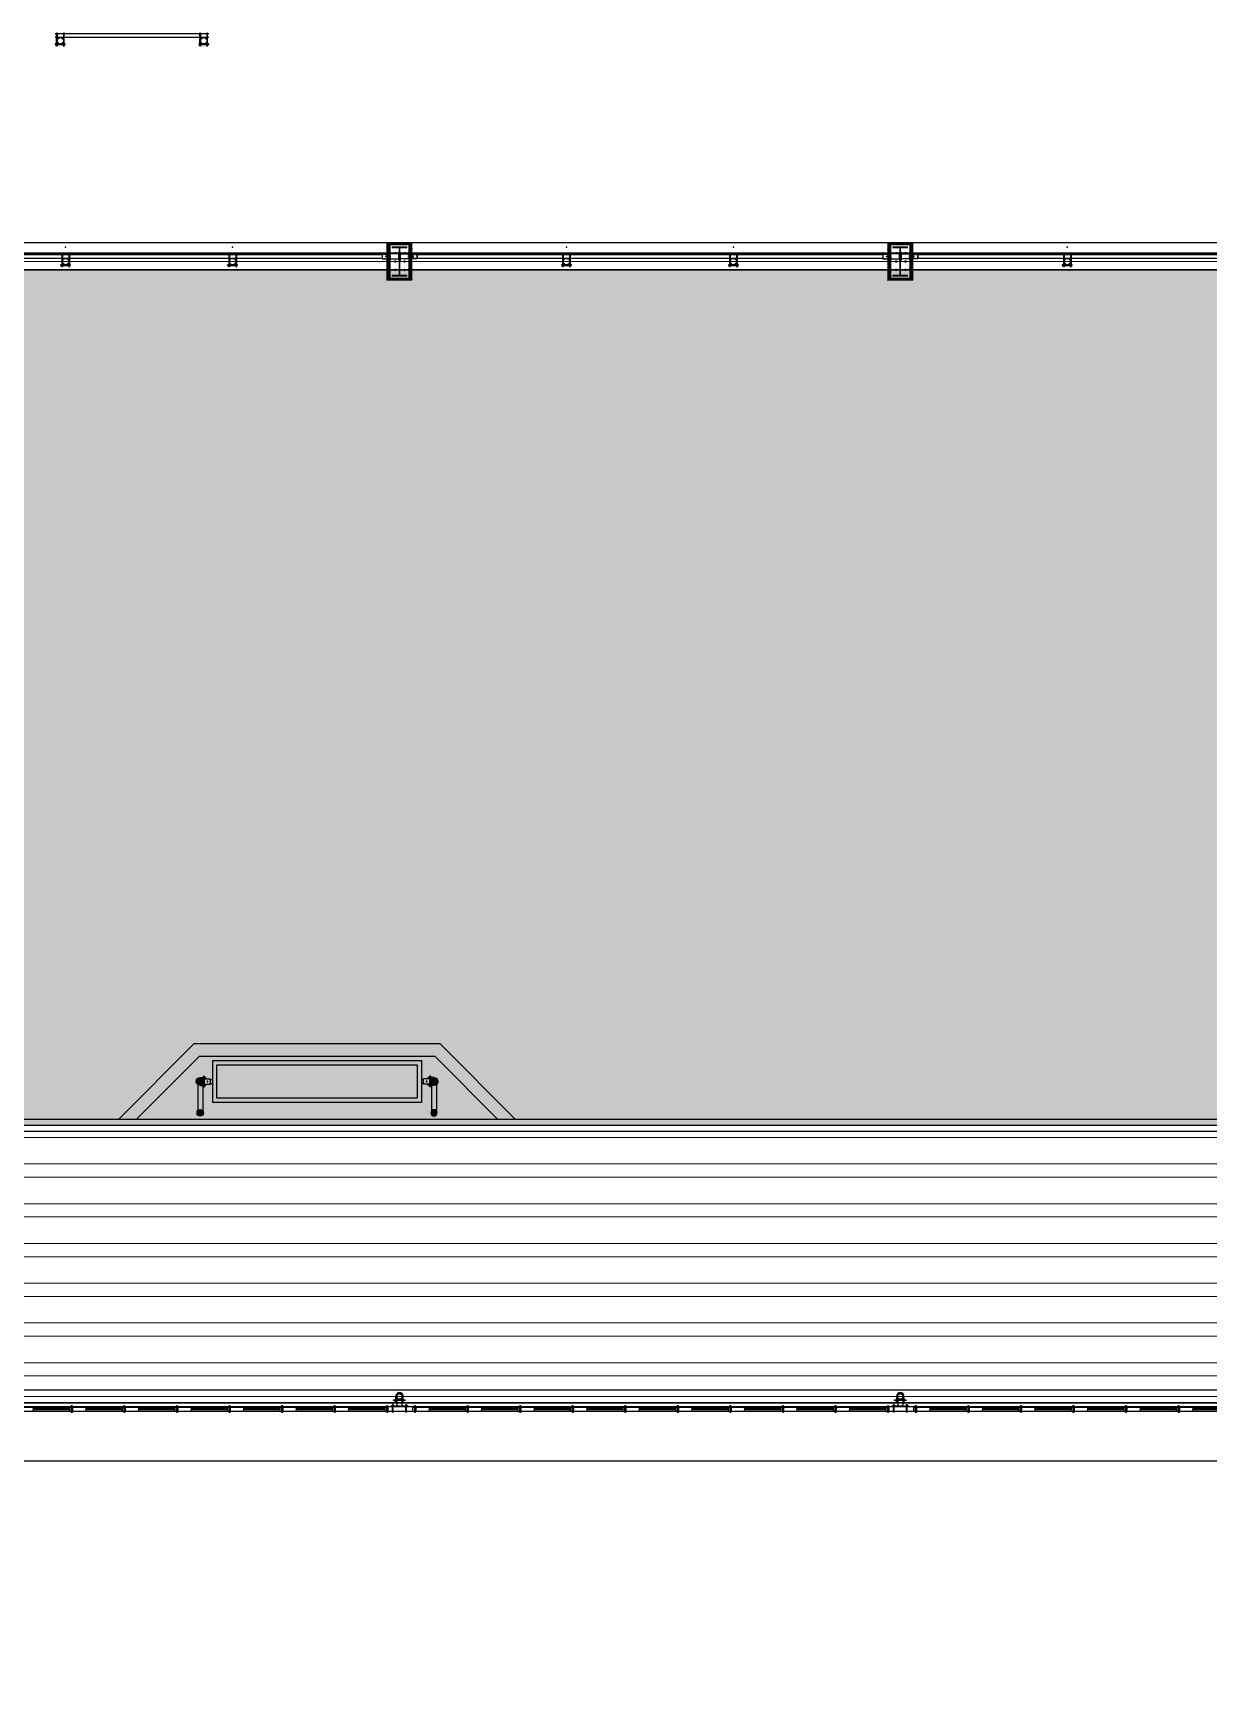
# Model space of a CAD drawing. Header units: millimetres. Extents: x -61993 to 642891, y -429158 to 50967.
# Drawn here: x 350720 to 364798, y -145970 to -126245 of the extents above; entities that cross this region are included whole.
import ezdxf

# ---------------------------------------------------------------- set-up
doc = ezdxf.new("R2010")
doc.units = ezdxf.units.MM
doc.linetypes.add('ACAD_ISO03W100', pattern=[30, 12, -18])
doc.linetypes.add('CENTER', pattern=[50.8, 31.75, -6.35, 6.35, -6.35])
for name, color, linetype, lineweight in [('0.00', 252, 'Continuous', 0), ('0.05', 40, 'Continuous', 5), ('0.09', 172, 'Continuous', 9), ('AS', 10, 'Continuous', 0), ('HATCH', 251, 'Continuous', 0), ('WF 300 X 150', 43, 'Continuous', 0)]:
    doc.layers.add(name, color=color, linetype=linetype, lineweight=lineweight)
for name, color, linetype in [('headlock', 30, 'Continuous'), ('KERB', 130, 'Continuous'), ('Pipa Galv', 1, 'Continuous'), ('Railing', 7, 'Continuous')]:
    doc.layers.add(name, color=color, linetype=linetype)
pattern_1 = [(45, (1363.141, -798.975), (-8.838835, 8.838835), []), (45, (1371.98, -798.975), (-8.838835, 8.838835), [15.625, -3.125, 0, -3.125])]

# ---------------------------------------------------------------- blocks, each defined once
blk = doc.blocks.new('A$C085D16B7')
at = {"layer": '0.00', "ltscale": 0.5}
h = blk.add_hatch(dxfattribs=at)
h.set_pattern_fill('ANSI35', color=256, scale=50, style=0)
h.set_pattern_definition(pattern_1)
h.paths.add_polyline_path([(450, 288), (0, 288), (25, 250), (425, 250)])
h.paths.add_polyline_path([(425, 25), (25, 25), (0, -12), (450, -12)])
h = blk.add_hatch(dxfattribs=at)
h.set_pattern_fill('ANSI35', color=256, scale=50, style=0)
h.set_pattern_definition([(135, (-913.16, -798.975), (8.83883, 8.83883), []), (135, (-921.999, -798.975), (8.83883, 8.83883), [15.625, -3.125, 0, -3.125])])
h.paths.add_polyline_path([(0, 288), (25, 250), (25, 25), (0, -12)])
at = {"layer": '0.00'}
h = blk.add_hatch(dxfattribs=at)
h.set_pattern_fill('ANSI31', color=256, scale=30, angle=-90, style=0)
h.set_pattern_definition([(315, (619428.904, -11494.7824), (2.65165043, 2.65165043), [])])
edge = h.paths.add_edge_path()
edge.add_line((389, 225), (400, 225))
edge.add_line((400, 225), (400, 50))
edge.add_line((400, 50), (389, 50))
edge.add_line((389, 50), (389, 129))
edge.add_arc((384, 129), 5, 0, 90)
edge.add_line((384, 134), (66, 134))
edge.add_arc((66, 129), 5, 90, 180)
edge.add_line((61, 129), (61, 50))
edge.add_line((61, 50), (50, 50))
edge.add_line((50, 50), (50, 225))
edge.add_line((50, 225), (61, 225))
edge.add_line((61, 225), (61, 146))
edge.add_arc((66, 146), 5, 180, 270)
edge.add_line((66, 141), (384, 141))
edge.add_arc((384, 146), 5, -90, 0)
edge.add_line((389, 146), (389, 225))
at = {"layer": '0.00', "ltscale": 0.5}
h = blk.add_hatch(dxfattribs=at)
h.set_pattern_fill('ANSI35', color=256, scale=50, style=0)
h.set_pattern_definition(pattern_1)
h.paths.add_polyline_path([(450, 288), (425, 250), (425, 25), (450, -12)])
at = {"layer": '0.05', "ltscale": 0.5}
for points in [[(0, 288), (25, 250)], [(425, 250), (450, 288)], [(25, 25), (0, -12)], [(425, 25), (450, -12)]]:
    blk.add_lwpolyline(points, dxfattribs=at)
blk.add_lwpolyline([(0, -12), (450, -12), (450, 288), (0, 288)], close=True, dxfattribs=at)
at = {"layer": '0.05'}
blk.add_lwpolyline([(25, 250), (25, 25), (425, 25), (425, 250)], close=True, dxfattribs=at)
at = {"layer": '0.09'}
blk.add_lwpolyline([(389, 225), (400, 225), (400, 50), (389, 50), (389, 129, 0.414214), (384, 134), (66, 134, 0.414214), (61, 129), (61, 50), (50, 50), (50, 225), (61, 225), (61, 146, 0.414214), (66, 141), (384, 141, 0.414214), (389, 146)], format="xyb", close=True, dxfattribs=at)
at = {"layer": 'WF 300 X 150'}
for p, q in [((113, 200), (137, 200)), ((125, 212), (125, 188)), ((237, 200), (213, 200)), ((225, 212), (225, 188)), ((337, 200), (313, 200)), ((325, 212), (325, 188)), ((113, 88), (137, 88)), ((125, 76), (125, 99)), ((237, 88), (213, 88)), ((225, 76), (225, 99)), ((337, 88), (313, 88)), ((325, 76), (325, 99))]:
    blk.add_line(p, q, dxfattribs=at)
for centre in [(125, 200), (225, 200), (325, 200), (125, 88), (225, 88), (325, 88)]:
    blk.add_circle(centre, 9.55, dxfattribs=at)
blk = doc.blocks.new('*U91')
at = {"layer": '0.05', "ltscale": 0.5, "rotation": 89.99999999999999}
blk.add_blockref('A$C085D16B7', (138, -225), dxfattribs=at)
blk = doc.blocks.new('*U92')
at = {"color": 0, "linetype": 'ByBlock', "lineweight": -2, "transparency": 16777216}
for p in [(114000, 32700), (120000, 32700)]:
    blk.add_blockref('*U91', p, dxfattribs=at)
blk = doc.blocks.new('Headlock Post')
at = {"color": 42}
for p, q in [((-87, 105), (-87, 113)), ((-87, 105), (-71, 105)), ((-84, 105), (-84, 113)), ((-83, 185), (-83, 121)), ((-83, 97), (-83, 105)), ((-75, 97), (-83, 97)), ((-75, 185), (-75, 121)), ((-75, 105), (-75, 97)), ((-74, 105), (-74, 113)), ((-71, 105), (-71, 113)), ((-50, 54), (-50, 46)), ((-50, 54), (-34, 54)), ((-47, 54), (-47, 46)), ((-46, 62), (-46, 54)), ((-38, 62), (-46, 62)), ((-38, 54), (-38, 62)), ((-37, 54), (-37, 46)), ((-34, 54), (-34, 46)), ((34, 54), (34, 46)), ((50, 54), (34, 54)), ((37, 54), (37, 46)), ((38, 54), (38, 62)), ((38, 62), (46, 62)), ((46, 62), (46, 54)), ((47, 54), (47, 46)), ((50, 54), (50, 46)), ((71, 105), (71, 113)), ((87, 105), (71, 105)), ((74, 105), (74, 113)), ((75, 185), (75, 121)), ((75, 105), (75, 97)), ((75, 97), (83, 97)), ((83, 185), (83, 121)), ((83, 97), (83, 105)), ((84, 105), (84, 113)), ((87, 105), (87, 113))]:
    blk.add_line(p, q, dxfattribs=at)
at = {"color": 42, "linetype": 'ACAD_ISO03W100', "ltscale": 0.01}
for p, q in [((-83, 113), (-83, 121)), ((-75, 113), (-75, 121)), ((75, 113), (75, 121)), ((83, 113), (83, 121))]:
    blk.add_line(p, q, dxfattribs=at)
at = {"color": 6}
for points in [[(-99, 113), (-99, 121), (99, 121), (99, 113)], [(-70, 38), (-70, 46), (70, 46), (70, 38)]]:
    blk.add_lwpolyline(points, close=True, dxfattribs=at)
at = {"color": 42}
for points in [[(-46, 38), (-46, 0, 0.999992), (46, 0), (46, 38)], [(-38, 38), (-38, 0, 1), (38, 0), (38, 38)]]:
    blk.add_lwpolyline(points, format="xyb", dxfattribs=at)
for centre in [(-79, 185), (79, 185)]:
    blk.add_arc(centre, 4, 0, 180, dxfattribs=at)
at = {"layer": 'Pipa Galv'}
for p, q in [((-30, 75), (-30, 113)), ((-30, 46), (-30, 113)), ((30, 75), (30, 113)), ((30, 46), (30, 113))]:
    blk.add_line(p, q, dxfattribs=at)
for radius in [38.1, 32]:
    blk.add_circle((0, 0), radius, dxfattribs=at)
blk = doc.blocks.new('headlockpart')
at = {"layer": 'headlock'}
for p, q in [((30, 68), (0, 68)), ((0, 63), (0, 68)), ((1303, 63), (0, 63)), ((0, 10), (0, 15)), ((1303, 15), (0, 15)), ((30, 10), (0, 10)), ((7, 70), (6, 69)), ((8, 8), (6, 9)), ((8, 70), (7, 70)), ((23, 68), (7, 68)), ((7, 15), (7, 63)), ((23, 63), (7, 63)), ((23, 15), (7, 15)), ((7, 10), (23, 10)), ((8, 76), (8, 76)), ((8, 70), (8, 76)), ((8, 76), (8, 76)), ((21, 76), (8, 76)), ((15, 70), (8, 70)), ((8, 8), (8, 2)), ((8, 2), (8, 2)), ((9, 2), (8, 2)), ((9, 2), (21, 2)), ((15, 70), (15, 76)), ((21, 70), (15, 70)), ((15, 8), (15, 2)), ((21, 76), (21, 76)), ((21, 2), (21, 2)), ((21, 70), (21, 76)), ((21, 76), (21, 76)), ((23, 70), (21, 70)), ((21, 8), (24, 9)), ((21, 8), (21, 2)), ((21, 2), (21, 2)), ((23, 70), (24, 69)), ((23, 15), (23, 63)), ((30, 63), (30, 68)), ((30, 10), (30, 15)), ((43, 15), (43, 63)), ((43, 47), (477, 47)), ((477, 31), (43, 31)), ((84, 31), (405, 31)), ((637, 63), (489, 63)), ((489, 16), (637, 16)), ((533, 15), (518, 15)), ((533, 15), (518, 15)), ((660, 68), (630, 68)), ((630, 63), (630, 68)), ((630, 10), (630, 15)), ((660, 10), (630, 10)), ((1160, 15), (635, 15)), ((637, 70), (636, 69)), ((653, 68), (636, 68)), ((636, 10), (653, 10)), ((638, 8), (636, 9)), ((638, 70), (637, 70)), ((637, 15), (637, 63)), ((653, 63), (637, 63)), ((653, 15), (637, 15)), ((638, 76), (638, 76)), ((638, 70), (638, 76)), ((638, 76), (638, 76)), ((651, 76), (638, 76)), ((645, 70), (638, 70)), ((638, 8), (638, 2)), ((638, 2), (638, 2)), ((639, 2), (638, 2)), ((639, 2), (651, 2)), ((645, 70), (645, 76)), ((651, 70), (645, 70)), ((645, 8), (645, 2)), ((651, 70), (651, 76)), ((651, 76), (651, 76)), ((651, 76), (651, 76)), ((652, 70), (651, 70)), ((651, 8), (653, 9)), ((651, 8), (651, 2)), ((651, 2), (651, 2)), ((651, 2), (651, 2)), ((652, 70), (653, 69)), ((653, 15), (653, 63)), ((660, 63), (660, 68)), ((660, 10), (660, 15)), ((673, 15), (673, 63)), ((673, 47), (1106, 47)), ((673, 31), (1106, 31)), ((1266, 63), (1118, 63)), ((1118, 16), (1266, 16)), ((1162, 15), (1147, 15)), ((1162, 15), (1147, 15)), ((1289, 68), (1259, 68)), ((1259, 63), (1259, 68)), ((1259, 10), (1259, 15)), ((1289, 10), (1259, 10)), ((1267, 70), (1266, 69)), ((1283, 68), (1266, 68)), ((1266, 15), (1266, 63)), ((1282, 63), (1266, 63)), ((1282, 15), (1266, 15)), ((1266, 10), (1283, 10)), ((1268, 8), (1266, 9)), ((1268, 70), (1267, 70)), ((1268, 76), (1268, 76)), ((1268, 70), (1268, 76)), ((1268, 76), (1268, 76)), ((1281, 76), (1268, 76)), ((1274, 70), (1268, 70)), ((1268, 8), (1268, 2)), ((1268, 2), (1268, 2)), ((1269, 2), (1268, 2)), ((1269, 2), (1280, 2)), ((1274, 70), (1274, 76)), ((1281, 70), (1274, 70)), ((1274, 8), (1274, 2)), ((1280, 2), (1281, 2)), ((1281, 70), (1281, 76)), ((1281, 76), (1281, 76)), ((1281, 76), (1281, 76)), ((1282, 70), (1281, 70)), ((1281, 8), (1283, 9)), ((1281, 8), (1281, 2)), ((1281, 2), (1281, 2)), ((1282, 70), (1283, 69)), ((1282, 15), (1282, 63)), ((1289, 63), (1289, 68)), ((1289, 10), (1289, 15)), ((1303, 15), (1303, 63))]:
    blk.add_line(p, q, dxfattribs=at)
at = {"layer": 'headlock', "linetype": 'CENTER', "ltscale": 0.01}
for p, q in [((15, 0), (15, 81)), ((645, 0), (645, 81)), ((1274, 0), (1274, 81))]:
    blk.add_line(p, q, dxfattribs=at)
at = {"layer": 'headlock', "ltscale": 0.001}
for p, q in [((477, 28), (477, 51)), ((1106, 28), (1106, 51))]:
    blk.add_line(p, q, dxfattribs=at)
at = {"layer": 'headlock'}
for centre, radius, start, end in [((7, 69), 0.6, 115, 270), ((7, 9), 0.6, 90, 245), ((23, 69), 0.6, 270, 65), ((23, 9), 0.6, 295, 90), ((489, 51), 12, 90, 180), ((489, 28), 12, 180, 270), ((636, 69), 0.6, 115, 270), ((636, 9), 0.6, 90, 245), ((653, 69), 0.6, 270, 65), ((653, 9), 0.6, 295, 90), ((1118, 51), 12, 90, 180), ((1118, 28), 12, 180, 270), ((1266, 9), 0.6, 90, 245), ((1266, 69), 0.6, 115, 270), ((1283, 69), 0.6, 270, 65), ((1283, 9), 0.6, 295, 90)]:
    blk.add_arc(centre, radius, start, end, dxfattribs=at)
for points, weights in [([(8, 76), (12, 77), (15, 76)], [1, 1.15470053838, 1]), ([(8, 8), (12, 7), (15, 8)], [1.08180853477, 1.24916489753, 1.08180853477]), ([(8, 2), (12, 2), (15, 2)], [1, 1.15470053838, 1]), ([(15, 76), (18, 77), (21, 76)], [1, 1.15470053838, 1]), ([(15, 8), (18, 7), (21, 8)], [1.08180853477, 1.24916489753, 1.08180853477]), ([(15, 2), (18, 2), (21, 2)], [1, 1.15470053838, 1]), ([(638, 76), (641, 77), (645, 76)], [1, 1.15470053838, 1]), ([(638, 8), (641, 7), (645, 8)], [1.08180853477, 1.24916489753, 1.08180853477]), ([(638, 2), (641, 2), (645, 2)], [1, 1.15470053838, 1]), ([(645, 76), (648, 77), (651, 76)], [1, 1.15470053838, 1]), ([(645, 8), (648, 7), (651, 8)], [1.08180853477, 1.24916489753, 1.08180853477]), ([(645, 2), (648, 2), (651, 2)], [1, 1.15470053838, 1]), ([(1268, 76), (1271, 77), (1274, 76)], [1, 1.15470053838, 1]), ([(1268, 8), (1271, 7), (1274, 8)], [1.08180853477, 1.24916489753, 1.08180853477]), ([(1268, 2), (1271, 2), (1274, 2)], [1, 1.15470053838, 1]), ([(1274, 76), (1278, 77), (1281, 76)], [1, 1.15470053838, 1]), ([(1274, 8), (1278, 7), (1281, 8)], [1.08180853477, 1.24916489753, 1.08180853477]), ([(1274, 2), (1278, 2), (1281, 2)], [1, 1.15470053838, 1])]:
    blk.add_rational_spline(points, weights, degree=2, dxfattribs=at)
blk = doc.blocks.new('*U204')
at = {"layer": '0.00'}
blk.add_blockref('headlockpart', (-689, -40), dxfattribs=at)
blk = doc.blocks.new('*U205')
at = {"color": 0, "linetype": 'ByBlock', "lineweight": -2, "transparency": 16777216}
for p in [(0, 0), (1259, 0), (2519, 0), (3778, 0)]:
    blk.add_blockref('*U204', p, dxfattribs=at)
blk = doc.blocks.new('Headlock+POST')
at = {"layer": 'Pipa Galv'}
for points in [[(-83, 180), (6083, 180)], [(6083, 121), (-83, 121)]]:
    blk.add_lwpolyline(points, dxfattribs=at)
for name, p in [('Headlock Post', (0, 0)), ('*U205', (821, 151)), ('Headlock Post', (6000, 0))]:
    blk.add_blockref(name, p)
at = {"layer": '0.00'}
blk.add_blockref('headlockpart', (4540, 111), dxfattribs=at)
blk = doc.blocks.new('*U89')
blk.add_blockref('Headlock+POST', (-3000, -73))
blk = doc.blocks.new('*U90')
at = {"color": 0, "linetype": 'ByBlock', "lineweight": -2, "transparency": 16777216}
for p in [(108000, 0), (114000, 0), (120000, 0)]:
    blk.add_blockref('*U89', p, dxfattribs=at)
blk = doc.blocks.new('*U37')
h = blk.add_hatch(color=30)
h.dxf.hatch_style = 1
h.paths.add_polyline_path([(-3.8, 37.5, 1), (3.8, 37.5, 1)])
h = blk.add_hatch(color=30)
h.dxf.hatch_style = 1
h.paths.add_polyline_path([(3.8, 0, 1), (-3.8, 0, 1)])
at = {"layer": 'Railing', "color": 32, "true_color": 0xcd6928}
for p, q in [((-3, 2.3), (-3, 35.2)), ((3, 2.3), (3, 35.2))]:
    blk.add_line(p, q, dxfattribs=at)
for centre in [(0, 37.5), (0, 0)]:
    blk.add_circle(centre, 3.8, dxfattribs=at)
blk = doc.blocks.new('*U36')
blk.add_hatch(color=151).paths.add_polyline_path([(20, 260), (-20, 260), (-20, 20), (20, 20)])
for p, q in [((-6.31, 276.19), (-6.31, 274.99)), ((6.31, 276.19), (-6.31, 276.19)), ((-4.81, 280), (-4.81, 276.19)), ((-3.81, 280), (-3.81, 276.19)), ((3.81, 280), (3.81, 276.19)), ((4.81, 280), (4.81, 276.19)), ((6.31, 276.19), (6.31, 274.99)), ((-25, 265), (-25, 15)), ((25, 265), (-25, 265)), ((-20, 260), (-20, 20)), ((20, 260), (-20, 260)), ((6.31, 274.99), (-6.31, 274.99)), ((-5.31, 274.99), (-5.31, 274.29)), ((-4.91, 274.19), (-5.21, 274.19)), ((-5.01, 274.99), (-5.01, 274.29)), ((-3.51, 274.19), (-4.91, 274.19)), ((-4.81, 274.99), (-4.81, 273.19)), ((-3.81, 273.19), (-4.81, 273.19)), ((-3.81, 274.99), (-3.81, 273.19)), ((-3.61, 274.99), (-3.61, 274.29)), ((-3.41, 274.19), (-3.51, 274.19)), ((-3.31, 274.99), (-3.31, 274.29)), ((3.31, 274.99), (3.31, 274.29)), ((3.71, 274.19), (3.41, 274.19)), ((3.61, 274.99), (3.61, 274.29)), ((5.11, 274.19), (3.71, 274.19)), ((3.81, 274.99), (3.81, 273.19)), ((4.81, 273.19), (3.81, 273.19)), ((4.81, 274.99), (4.81, 273.19)), ((5.01, 274.99), (5.01, 274.29)), ((5.21, 274.19), (5.11, 274.19)), ((5.31, 274.99), (5.31, 274.29)), ((20, 20), (20, 260)), ((25, 15), (25, 265)), ((-20, 20), (20, 20)), ((-25, 15), (25, 15)), ((-6.31, 3.81), (-6.31, 5.01)), ((6.31, 5.01), (-6.31, 5.01)), ((6.31, 3.81), (-6.31, 3.81)), ((-5.31, 5.01), (-5.31, 5.71)), ((-4.91, 5.81), (-5.21, 5.81)), ((-5.01, 5.01), (-5.01, 5.71)), ((-3.51, 5.81), (-4.91, 5.81)), ((-3.81, 6.81), (-4.81, 6.81)), ((-4.81, 5.01), (-4.81, 6.81)), ((-4.81, 0), (-4.81, 3.81)), ((-3.81, 5.01), (-3.81, 6.81)), ((-3.81, 0), (-3.81, 3.81)), ((-3.61, 5.01), (-3.61, 5.71)), ((-3.41, 5.81), (-3.51, 5.81)), ((-3.31, 5.01), (-3.31, 5.71)), ((3.31, 5.01), (3.31, 5.71)), ((3.71, 5.81), (3.41, 5.81)), ((3.61, 5.01), (3.61, 5.71)), ((5.11, 5.81), (3.71, 5.81)), ((3.81, 5.01), (3.81, 6.81)), ((4.81, 6.81), (3.81, 6.81)), ((3.81, 0), (3.81, 3.81)), ((4.81, 5.01), (4.81, 6.81)), ((4.81, 0), (4.81, 3.81)), ((5.01, 5.01), (5.01, 5.71)), ((5.21, 5.81), (5.11, 5.81)), ((5.31, 5.01), (5.31, 5.71)), ((6.31, 3.81), (6.31, 5.01))]:
    blk.add_line(p, q)
at = {"color": 4}
for p, q in [((-3.175, 274.99), (-3.175, 267.49)), ((3.175, 267.49), (-3.175, 267.49)), ((3.175, 274.99), (3.175, 267.49)), ((-3.175, 5.01), (-3.175, 12.51)), ((3.175, 12.51), (-3.175, 12.51)), ((3.175, 5.01), (3.175, 12.51))]:
    blk.add_line(p, q, dxfattribs=at)
at = {"color": 5}
for p, q in [((-2.54, 267.49), (-2.54, 265)), ((2.54, 267.49), (2.54, 265)), ((-2.54, 12.51), (-2.54, 15)), ((2.54, 12.51), (2.54, 15))]:
    blk.add_line(p, q, dxfattribs=at)
for centre in [(0, 271.24), (0, 8.76)]:
    blk.add_circle(centre, 0.5)
for centre, radius, start, end in [((0, 280), 4.81, 0, 180), ((0, 280), 3.81, 0, 180), ((-5.21, 274.29), 0.1, 180, 270), ((-5.11, 274.29), 0.1, 270, 0), ((-4.91, 274.29), 0.1, 180, 270), ((-3.71, 274.29), 0.1, 270, 0), ((-3.51, 274.29), 0.1, 180, 270), ((-3.41, 274.29), 0.1, 270, 0), ((3.41, 274.29), 0.1, 180, 270), ((3.51, 274.29), 0.1, 270, 0), ((3.71, 274.29), 0.1, 180, 270), ((4.91, 274.29), 0.1, 270, 0), ((5.11, 274.29), 0.1, 180, 270), ((5.21, 274.29), 0.1, 270, 0), ((-5.21, 5.71), 0.1, 90, 180), ((-5.11, 5.71), 0.1, 0, 90), ((-4.91, 5.71), 0.1, 90, 180), ((0, 0), 4.81, 180, 0), ((0, 0), 3.81, 180, 0), ((-3.71, 5.71), 0.1, 0, 90), ((-3.51, 5.71), 0.1, 90, 180), ((-3.41, 5.71), 0.1, 0, 90), ((3.41, 5.71), 0.1, 90, 180), ((3.51, 5.71), 0.1, 0, 90), ((3.71, 5.71), 0.1, 90, 180), ((4.91, 5.71), 0.1, 0, 90), ((5.11, 5.71), 0.1, 90, 180), ((5.21, 5.71), 0.1, 0, 90)]:
    blk.add_arc(centre, radius, start, end)
blk = doc.blocks.new('Water Trough Plan')
at = {"layer": 'KERB'}
for p, q in [((-900, 1475), (0, 2375)), ((-750, 1413), (0, 2163)), ((-900, -1475), (0, -2375)), ((-750, -1413), (0, -2163))]:
    blk.add_line(p, q, dxfattribs=at)
for points in [[(-900, -1475), (-900, 1475)], [(-750, -1413), (-750, 1413)]]:
    blk.add_lwpolyline(points, dxfattribs=at)
at = {"xscale": 10, "yscale": 10, "zscale": 10}
blk.add_blockref('*U36', (-450, -1400), dxfattribs=at)
at = {"layer": 'Railing', "yscale": 9.999999999999995, "zscale": 9.999999999999995}
for p, xscale, rotation in [((-450, 1400), -9.999999999999993, 269.9999993283941), ((-450, -1400), 9.999999999999995, 270)]:
    blk.add_blockref('*U37', p, dxfattribs=dict(at, xscale=xscale, rotation=rotation))
blk = doc.blocks.new('*U77')
blk.add_blockref('Water Trough Plan', (450, 0))
blk = doc.blocks.new('*U78')
at = {"color": 0, "linetype": 'ByBlock', "lineweight": -2, "transparency": 16777216}
blk.add_blockref('*U77', (0, 80000), dxfattribs=at)
blk = doc.blocks.new('*U86')
at = {"color": 42}
for p, q in [((-1050, 110), (-1050, 102)), ((-1050, 110), (-1034, 110)), ((-1047, 110), (-1047, 102)), ((-1046, 118), (-1046, 110)), ((-1038, 118), (-1046, 118)), ((-1046, -35), (-1046, 93)), ((-1038, 110), (-1038, 118)), ((-1038, -35), (-1038, 93)), ((-1037, 110), (-1037, 102)), ((-1034, 110), (-1034, 102)), ((-966, 110), (-966, 102)), ((-950, 110), (-966, 110)), ((-963, 110), (-963, 102)), ((-962, 110), (-962, 118)), ((-962, 118), (-954, 118)), ((-962, -35), (-962, 93)), ((-954, 118), (-954, 110)), ((-954, -35), (-954, 93)), ((-953, 110), (-953, 102)), ((-950, 110), (-950, 102)), ((950, 110), (950, 102)), ((950, 110), (966, 110)), ((953, 110), (953, 102)), ((954, 118), (954, 110)), ((962, 118), (954, 118)), ((954, -35), (954, 93)), ((962, 110), (962, 118)), ((962, -35), (962, 93)), ((963, 110), (963, 102)), ((966, 110), (966, 102)), ((1034, 110), (1034, 102)), ((1050, 110), (1034, 110)), ((1037, 110), (1037, 102)), ((1038, 110), (1038, 118)), ((1038, 118), (1046, 118)), ((1038, -35), (1038, 93)), ((1046, 118), (1046, 110)), ((1046, -35), (1046, 93)), ((1047, 110), (1047, 102)), ((1050, 110), (1050, 102))]:
    blk.add_line(p, q, dxfattribs=at)
at = {"color": 42, "linetype": 'ACAD_ISO03W100', "ltscale": 0.01}
for p, q in [((-1046, 101), (-1046, 93)), ((-1038, 101), (-1038, 93)), ((-962, 101), (-962, 93)), ((-954, 101), (-954, 93)), ((954, 101), (954, 93)), ((962, 101), (962, 93)), ((1038, 101), (1038, 93)), ((1046, 101), (1046, 93))]:
    blk.add_line(p, q, dxfattribs=at)
at = {"color": 160}
for points in [[(-1060, 101), (-1060, 93), (-940, 93), (-940, 101)], [(940, 101), (940, 93), (1060, 93), (1060, 101)]]:
    blk.add_lwpolyline(points, close=True, dxfattribs=at)
at = {"color": 42}
for points in [[(-1051, 101), (-1051, 102), (-1033, 102), (-1033, 101)], [(-967, 101), (-967, 102), (-949, 102), (-949, 101)], [(949, 101), (949, 102), (967, 102), (967, 101)], [(1033, 101), (1033, 102), (1051, 102), (1051, 101)]]:
    blk.add_lwpolyline(points, close=True, dxfattribs=at)
for centre in [(-1042, -35), (-958, -35), (958, -35), (1042, -35)]:
    blk.add_arc(centre, 4, 180, 0, dxfattribs=at)
for p in [(-1000, -118), (1000, -118)]:
    blk.add_point(p)
at = {"layer": 'Railing', "color": 1}
for points in [[(-2997, -57), (-2991, -57), (-2991, 43), (-2997, 43)], [(-2791, 17), (2790, 17), (2790, -31), (-2791, -31)], [(2997, -57), (2990, -57), (2990, 43), (2997, 43)]]:
    blk.add_lwpolyline(points, close=True, dxfattribs=at)
at = {"layer": 'Railing', "color": 5}
for points in [[(-2791, 24), (-2991, 24), (-2991, -39), (-2791, -39)], [(2790, 24), (2990, 24), (2990, -39), (2790, -39)]]:
    blk.add_lwpolyline(points, close=True, dxfattribs=at)
at = {"layer": 'Railing', "color": 1, "linetype": 'ACAD_ISO03W100', "ltscale": 0.04}
for points in [[(-2791, 17), (-2891, 17), (-2891, -31), (-2791, -31)], [(2790, 17), (2890, 17), (2890, -31), (2790, -31)]]:
    blk.add_lwpolyline(points, dxfattribs=at)
at = {"layer": 'Railing', "color": 42}
for points in [[(-2844, -12), (-2847, -7), (-2844, -2), (-2838, -2), (-2835, -7), (-2838, -12)], [(2843, -12), (2846, -7), (2843, -2), (2837, -2), (2834, -7), (2837, -12)]]:
    blk.add_lwpolyline(points, close=True, dxfattribs=at)
at = {"layer": 'Railing', "color": 5}
for centre in [(-1000, 55), (1000, 55)]:
    blk.add_circle(centre, 38, dxfattribs=at)
at = {"layer": 'Railing', "color": 42}
for centre in [(-2841, -7), (2840, -7)]:
    blk.add_circle(centre, 3, dxfattribs=at)
blk = doc.blocks.new('*U83')
at = {"color": 0, "linetype": 'ByBlock', "lineweight": -2, "transparency": 16777216}
for p in [(108000, 0), (114000, 0), (120000, 0)]:
    blk.add_blockref('*U86', p, dxfattribs=at)
blk = doc.blocks.new('*U112')
at = {"color": 42, "linetype": 'ACAD_ISO03W100', "ltscale": 0.01}
for p, q in [((46, 1764), (38, 1764)), ((46, 1756), (38, 1756)), ((46, 1680), (38, 1680)), ((46, 1672), (38, 1672)), ((46, 46), (38, 46)), ((46, 38), (38, 38)), ((46, -38), (38, -38)), ((46, -46), (38, -46))]:
    blk.add_line(p, q, dxfattribs=at)
at = {"color": 42}
for p, q in [((55, 1768), (47, 1768)), ((55, 1765), (47, 1765)), ((55, 1755), (47, 1755)), ((55, 1752), (47, 1752)), ((55, 1684), (47, 1684)), ((55, 1681), (47, 1681)), ((55, 1671), (47, 1671)), ((55, 1668), (47, 1668)), ((55, 1768), (55, 1752)), ((63, 1764), (55, 1764)), ((55, 1756), (63, 1756)), ((55, 1668), (55, 1684)), ((55, 1680), (63, 1680)), ((63, 1672), (55, 1672)), ((63, 1756), (63, 1764)), ((63, 1680), (63, 1672)), ((55, 50), (47, 50)), ((55, 47), (47, 47)), ((55, 37), (47, 37)), ((55, 34), (47, 34)), ((55, 50), (55, 34)), ((63, 46), (55, 46)), ((55, 38), (63, 38)), ((63, 38), (63, 46)), ((55, -34), (47, -34)), ((55, -37), (47, -37)), ((55, -47), (47, -47)), ((55, -50), (47, -50)), ((55, -50), (55, -34)), ((55, -38), (63, -38)), ((63, -46), (55, -46)), ((63, -38), (63, -46))]:
    blk.add_line(p, q, dxfattribs=at)
at = {"color": 160}
for points in [[(46, 1778), (38, 1778), (38, 1658), (46, 1658)], [(46, 60), (38, 60), (38, -60), (46, -60)]]:
    blk.add_lwpolyline(points, close=True, dxfattribs=at)
at = {"color": 42}
for points in [[(38, 1764), (-90, 1764, 1), (-90, 1756), (38, 1756)], [(38, 1672), (-90, 1672, -1), (-90, 1680), (38, 1680)], [(38, 46), (-90, 46, 1), (-90, 38), (38, 38)], [(38, -46), (-90, -46, -1), (-90, -38), (38, -38)]]:
    blk.add_lwpolyline(points, format="xyb", dxfattribs=at)
for points in [[(46, 1769), (47, 1769), (47, 1751), (46, 1751)], [(46, 1685), (47, 1685), (47, 1667), (46, 1667)], [(46, 51), (47, 51), (47, 33), (46, 33)], [(46, -33), (47, -33), (47, -51), (46, -51)]]:
    blk.add_lwpolyline(points, close=True, dxfattribs=at)
at = {"layer": 'Railing', "color": 1}
for p, q in [((-86, -60), (-86, 1778)), ((-38, 1778), (-38, -60))]:
    blk.add_line(p, q, dxfattribs=at)
at = {"layer": 'Railing', "color": 5}
for centre in [(0, 1718), (0, 0)]:
    blk.add_circle(centre, 38, dxfattribs=at)

msp = doc.modelspace()

# ---------------------------------------------------------------- hatches: boundary and pattern name
at = {"layer": 'HATCH', "true_color": 0xa953a0}
h = msp.add_hatch(dxfattribs=at)
h.set_pattern_fill('AR-SAND', color=215, scale=15)
h.set_pattern_definition([(37.5, (-740415.3, 253331.85), (-24.00047, 734.11986), [0, -579.12, 0, -647.7, 0, -619.125]), (7.5, (-740415.3, 253331.9), (674.2849, 1075.23765), [0, -312.42, 0, -521.97, 0, -200.025]), (327.5, (-740883.95, 253331.85), (1186.48856, 2.15578), [0, -190.5, 0, -685.8, 0, -895.35]), (317.5, (-740884, 253331.9), (1145.3347, 334.394), [0, -95.25, 0, -449.58, 0, -514.35])])
h.paths.add_polyline_path([(475011.067, -129084.001), (343211.067, -129084.001), (343211.067, -139334.001), (475011.067, -139334.001)])
at = {"layer": 'HATCH', "true_color": 0x7aafdf}
h = msp.add_hatch(dxfattribs=at)
h.set_pattern_fill('ANSI32', color=143, scale=50, angle=135)
h.set_pattern_definition([(180, (401538.95, -439994.35), (0, -476.25), []), (180, (401380.2, -439835.6), (0, -476.25), [])])
edge = h.paths.add_edge_path()
edge.add_line((475261.067, -142509.001), (475261.067, -139334.001))
edge.add_line((475261.067, -139334.001), (354961.067, -139334.001))
edge.add_line((342961.067, -139334.001), (342961.067, -142509.001))
edge.add_line((342961.067, -142509.001), (475261.067, -142509.001))

# ---------------------------------------------------------------- linework, layer by layer
for points in [[(475261.067, -128759.001), (342961.067, -128759.001), (342961.067, -161909.001), (475261.067, -161909.001)], [(394961.067, -128884.001), (394961.067, -129084.001), (343211.067, -129084.001), (343211.067, -128884.001)], [(394961.067, -129084.001), (394961.067, -128884.001), (343211.067, -128884.001), (343211.067, -129084.001)], [(475011.067, -129084.001), (343211.067, -129084.001), (343211.067, -139334.001), (475011.067, -139334.001)], [(475011.067, -139409.001), (343011.067, -139409.001), (343011.067, -139259.001), (475011.067, -139259.001)], [(475261.067, -142509.001), (342961.067, -142509.001), (342961.067, -142659.001), (475261.067, -142659.001)]]:
    msp.add_lwpolyline(points, close=True)
msp.add_lwpolyline([(475111.067, -142659.001), (343111.067, -142659.001)])
at = {"color": 9, "true_color": 0xafd9aa}
msp.add_lwpolyline([(475261.067, -143359.001), (342961.067, -143359.001)], dxfattribs=at)
at = {"layer": 'AS'}
msp.add_line((475111.067, -142584.001), (343111.067, -142584.001), dxfattribs=at)
msp.add_lwpolyline([(475111.067, -128984.001), (343111.067, -128984.001), (343111.067, -142659.001), (475111.067, -142659.001)], close=True, dxfattribs=at)
at = {"layer": 'KERB', "color": 1}
msp.add_lwpolyline([(475111.067, -142509.001), (343111.067, -142509.001), (343111.067, -142659.001), (475111.067, -142659.001)], close=True, dxfattribs=at)

# ---------------------------------------------------------------- block references
for name, p, rotation in [('*U112', (351047.48, -126338.846), 270), ('*U83', (472111.067, -128929.001), 180), ('*U90', (472111.067, -142656.816), 180)]:
    msp.add_blockref(name, p, dxfattribs=dict(rotation=rotation))
at = {"xscale": -1}
msp.add_blockref('*U92', (475111.067, -161684.001), dxfattribs=at)
at = {"xscale": -1, "rotation": 90}
msp.add_blockref('*U78', (434123.765, -138809.001), dxfattribs=at)

doc.saveas('drawing.dxf')
